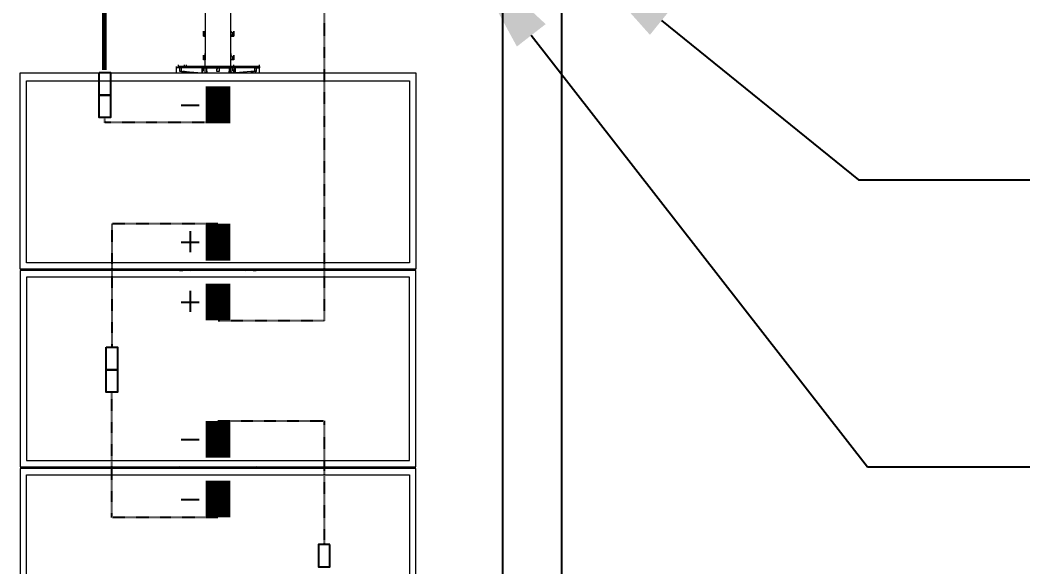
# Model space of a CAD drawing. Header units: feet. Extents: x -13743 to 68376, y -48 to 67763.
# Drawn here: x 6884.6 to 7088.1, y 65688.8 to 65799.8 of the extents above; entities that cross this region are included whole.
import ezdxf
from ezdxf import colors
from ezdxf.entities.mleader import LeaderData, LeaderLine
from ezdxf.lldxf.tags import DXFTag
from ezdxf.math import Vec2, Vec3

# ---------------------------------------------------------------- set-up
doc = ezdxf.new("R2010")
doc.units = ezdxf.units.FT
doc.header["$MEASUREMENT"] = 0
doc.linetypes.add('HIDDEN', pattern=[0.375, 0.25, -0.125])
for name, color, linetype in [('E-DC HARNESS-NEG', 170, 'DC HARNESS CABLE'), ('E-DC HARNESS-POS', 10, 'DC HARNESS CABLE'), ('E-HARN-COMP', 8, 'Continuous'), ('E-TRNK-CABL-NEG', 6, 'HIDDEN'), ('E-TRUNK-CABLE-POS', 6, 'HIDDEN'), ('G-ANNO-TEXT', 1, 'Continuous'), ('Polarity-Text', 7, 'Continuous')]:
    doc.layers.add(name, color=color, linetype=linetype)
doc.styles.add('NEI-A', font='arial.ttf')
doc.styles.get("Standard").update_dxf_attribs({"font": 'arial.ttf'})
tags = doc.linetypes.add('DC HARNESS CABLE', pattern='A,0.5,-0.2,["DH",Standard,S=0.1,R=0,X=-0.1,Y=-0.05],-0.2', length=0.9).pattern_tags.tags
tags[6] = DXFTag(74, 10)

# ---------------------------------------------------------------- blocks, each defined once
blk = doc.blocks.new('A$C47dfd34d')
at = {"lineweight": 5}
for points in [[(9.1846, 0.4133), (9.1846, 0), (9.3896, 0), (9.3896, 0.4133)], [(9.5963, 0.4133), (9.3913, 0.4133), (9.3913, 0), (9.5963, 0)], [(9.5979, 0), (9.5979, 0.4133), (9.8029, 0.4133), (9.8029, 0)], [(9.383, 0.4067), (9.383, 0.0067), (9.193, 0.0067), (9.193, 0.4067)], [(9.398, 0.0067), (9.5896, 0.0067), (9.5896, 0.4067), (9.398, 0.4067)], [(9.6046, 0.0067), (9.6046, 0.4067), (9.7946, 0.4067), (9.7946, 0.0067)], [(9.3913, 0.25), (9.3896, 0.25)], [(9.5979, 0.25), (9.5963, 0.25)], [(9.8096, 0.2217), (9.8079, 0.2217)], [(9.8179, 0.22), (9.8163, 0.22)], [(9.8429, 0.22), (9.8413, 0.22)], [(9.8446, 0.22), (9.8463, 0.22)], [(9.8063, 0.205), (9.8079, 0.205), (9.8079, 0.2067), (9.8063, 0.2083), (9.8046, 0.2083), (9.8046, 0.2067), (9.8046, 0.205)], [(9.8046, 0.1933), (9.8029, 0.1933)], [(9.8096, 0.1917), (9.8096, 0.1933), (9.8096, 0.19)], [(9.8046, 0.1717), (9.8029, 0.1717)], [(9.8096, 0.1717), (9.8096, 0.1733)]]:
    blk.add_lwpolyline(points, close=True, dxfattribs=at)
for points in [[(9.3896, 0.235), (9.3913, 0.2467), (9.3913, 0.2433)], [(9.5963, 0.2467), (9.5963, 0.2433)], [(9.5979, 0.2467), (9.5963, 0.235)], [(9.8029, 0.25), (9.8079, 0.25)], [(9.8096, 0.245), (9.8079, 0.245), (9.8046, 0.245), (9.8029, 0.2233), (9.8079, 0.2233), (9.8096, 0.2233), (9.8079, 0.2233), (9.8079, 0.245), (9.8079, 0.2467), (9.8046, 0.2467), (9.8046, 0.245), (9.8029, 0.2433), (9.8046, 0.2433), (9.8046, 0.2417), (9.8029, 0.2417)], [(9.8029, 0.2283), (9.8029, 0.2433), (9.8029, 0.2417), (9.8029, 0.24), (9.8046, 0.24)], [(9.8096, 0.2467), (9.8079, 0.2467), (9.8079, 0.25), (9.8096, 0.25)], [(9.8113, 0.2483), (9.8096, 0.2483), (9.8079, 0.2483), (9.8096, 0.2483)], [(9.8096, 0.2483), (9.8096, 0.2417), (9.8096, 0.2483)], [(9.8113, 0.24), (9.8096, 0.24), (9.8096, 0.2417), (9.8113, 0.2417)], [(9.8096, 0.2417), (9.8096, 0.24)], [(9.8029, 0.235), (9.8029, 0.24)], [(9.8096, 0.2217), (9.8096, 0.24), (9.8096, 0.2217)], [(9.3896, 0.2283), (9.3913, 0.2283)], [(9.3913, 0.2217), (9.3896, 0.2217)], [(9.3896, 0.22), (9.3913, 0.22)], [(9.5963, 0.2283), (9.5979, 0.2283)], [(9.5979, 0.2217), (9.5963, 0.2217)], [(9.5963, 0.22), (9.5979, 0.22)], [(9.8079, 0.2233), (9.8029, 0.2233), (9.8046, 0.2233), (9.8029, 0.2233), (9.8029, 0.22)], [(9.8029, 0.2183), (9.8046, 0.2183), (9.8029, 0.2183), (9.8046, 0.2183), (9.8029, 0.2183), (9.8029, 0.22), (9.8079, 0.22), (9.8096, 0.22), (9.8163, 0.22), (9.8163, 0.2217), (9.8179, 0.2217)], [(9.8046, 0.2217), (9.8079, 0.2217)], [(9.8046, 0.22), (9.8063, 0.22)], [(9.8096, 0.2233), (9.8079, 0.2233), (9.8079, 0.2217), (9.8079, 0.2183), (9.8096, 0.2183), (9.8079, 0.2183), (9.8096, 0.2183)], [(9.8079, 0.22), (9.8079, 0.2183)], [(9.8096, 0.2217), (9.8096, 0.22), (9.8096, 0.2217)], [(9.8096, 0.1933), (9.8096, 0.22), (9.8096, 0.1933)], [(9.8429, 0.2217), (9.8413, 0.2217), (9.8413, 0.22), (9.8213, 0.22), (9.8163, 0.22), (9.8196, 0.22), (9.8213, 0.22), (9.8229, 0.22)], [(9.8196, 0.22), (9.8196, 0.2217), (9.8213, 0.2217), (9.8196, 0.2217), (9.8179, 0.2217), (9.8196, 0.2217), (9.8163, 0.2217), (9.8196, 0.2217), (9.8213, 0.2217)], [(9.8213, 0.22), (9.8163, 0.22)], [(9.8429, 0.1933), (9.8413, 0.1933), (9.8413, 0.1917), (9.8446, 0.1917), (9.8463, 0.1933), (9.8446, 0.1933), (9.8813, 0.1933), (9.8813, 0.22), (9.8446, 0.22), (9.8446, 0.2217), (9.8429, 0.2217), (9.8446, 0.2217), (9.8413, 0.2217), (9.8446, 0.2217), (9.8463, 0.2217), (9.8446, 0.2217), (9.8463, 0.2217)], [(9.8446, 0.22), (9.8413, 0.22), (9.8446, 0.22)], [(9.8463, 0.22), (9.8413, 0.22)], [(9.3913, 0.2167), (9.3896, 0.2167), (9.3913, 0.2183)], [(9.5979, 0.2167), (9.5963, 0.2167), (9.5979, 0.2183)], [(9.8046, 0.2183), (9.8029, 0.2183), (9.8079, 0.2183), (9.8096, 0.2183), (9.8079, 0.2183), (9.8079, 0.195), (9.8029, 0.195)], [(9.3896, 0.2067), (9.3913, 0.2083)], [(9.3913, 0.205), (9.3896, 0.205)], [(9.5963, 0.2067), (9.5979, 0.2083)], [(9.5979, 0.205), (9.5963, 0.205)], [(9.3896, 0.195), (9.3913, 0.195)], [(9.3913, 0.1933), (9.3896, 0.1933)], [(9.3896, 0.1917), (9.3913, 0.1917)], [(9.5963, 0.195), (9.5979, 0.195)], [(9.5979, 0.1933), (9.5963, 0.1933)], [(9.5963, 0.1917), (9.5979, 0.1917)], [(9.8046, 0.195), (9.8029, 0.195), (9.8046, 0.195), (9.8029, 0.195), (9.8029, 0.1933), (9.8079, 0.1933), (9.8096, 0.1933)], [(9.8029, 0.1917), (9.8029, 0.1933), (9.8029, 0.19), (9.8046, 0.19)], [(9.8029, 0.1783), (9.8029, 0.1733), (9.8029, 0.1717), (9.8029, 0.17), (9.8046, 0.17), (9.8046, 0.1683), (9.8029, 0.1883), (9.8079, 0.1883), (9.8079, 0.19), (9.8029, 0.19), (9.8029, 0.1883)], [(9.8063, 0.1917), (9.8046, 0.1917), (9.8079, 0.1917), (9.8079, 0.1933), (9.8079, 0.195), (9.8079, 0.1933), (9.8096, 0.1933), (9.8163, 0.1933), (9.8213, 0.1933), (9.8413, 0.1933), (9.8446, 0.1933)], [(9.8046, 0.1667), (9.8046, 0.1683), (9.8079, 0.1683), (9.8079, 0.1883), (9.8096, 0.1883), (9.8096, 0.19), (9.8113, 0.19)], [(9.8096, 0.19), (9.8079, 0.19), (9.8079, 0.1917), (9.8096, 0.1917), (9.8079, 0.1917), (9.8079, 0.1933)], [(9.8096, 0.19), (9.8096, 0.1733), (9.8096, 0.19)], [(9.8229, 0.1933), (9.8213, 0.1933), (9.8196, 0.1917), (9.8196, 0.19), (9.8213, 0.19), (9.8196, 0.19), (9.8179, 0.19), (9.8163, 0.19), (9.8163, 0.1917), (9.8163, 0.1933), (9.8179, 0.1933)], [(9.8163, 0.1933), (9.8213, 0.1933)], [(9.8163, 0.1917), (9.8196, 0.1917)], [(9.8196, 0.19), (9.8163, 0.19), (9.8196, 0.19), (9.8179, 0.19)], [(9.8413, 0.1933), (9.8463, 0.1933)], [(9.8413, 0.1917), (9.8413, 0.19), (9.8429, 0.19), (9.8446, 0.19), (9.8463, 0.19), (9.8446, 0.19), (9.8446, 0.1917)], [(9.8446, 0.19), (9.8413, 0.19), (9.8446, 0.19), (9.8429, 0.19)], [(9.3913, 0.185), (9.3896, 0.185)], [(9.3913, 0.17), (9.3913, 0.1667), (9.3896, 0.1783)], [(9.5979, 0.185), (9.5963, 0.185)], [(9.5963, 0.1783), (9.5979, 0.1667)], [(9.8029, 0.185), (9.8029, 0.17)], [(9.5963, 0.17), (9.5963, 0.1667)], [(9.8096, 0.1683), (9.8079, 0.1683), (9.8079, 0.1667), (9.8046, 0.1667), (9.8029, 0.1683)], [(9.8096, 0.1633), (9.8096, 0.1717), (9.8096, 0.1633)], [(9.3896, 0.1633), (9.3913, 0.1633)], [(9.3896, 0.1617), (9.3913, 0.1617)], [(9.3913, 0.1667), (9.3913, 0.1667)], [(9.5963, 0.1667), (9.5963, 0.1667)], [(9.5963, 0.1633), (9.5979, 0.1633)], [(9.5963, 0.1617), (9.5979, 0.1617)], [(9.8029, 0.1633), (9.8079, 0.1633)], [(9.8096, 0.1667), (9.8079, 0.1667), (9.8079, 0.1633), (9.8096, 0.1633), (9.8079, 0.1633), (9.8096, 0.1633), (9.8113, 0.1633)]]:
    blk.add_lwpolyline(points, dxfattribs=at)

msp = doc.modelspace()

# ---------------------------------------------------------------- linework, layer by layer
at = {"layer": 'E-DC HARNESS-NEG', "ltscale": 0.5}
msp.add_lwpolyline([(6994.53, 65550.14), (6994.53, 65813.24)], dxfattribs=at)
at = {"layer": 'E-DC HARNESS-POS', "ltscale": 0.5}
msp.add_lwpolyline([(6982.53, 65550.14), (6982.53, 65831.24)], dxfattribs=at)
at = {"layer": 'E-HARN-COMP'}
for points in [[(6900.63, 65789.1), (6902.95, 65789.1), (6902.95, 65784.54), (6900.63, 65784.54)], [(6900.63, 65784.54), (6902.95, 65784.54), (6902.95, 65779.97), (6900.63, 65779.97)], [(6902.06, 65733.35), (6904.39, 65733.35), (6904.39, 65728.78), (6902.06, 65728.78)], [(6902.06, 65728.78), (6904.39, 65728.78), (6904.39, 65724.22), (6902.06, 65724.22)], [(6947.46, 65693.35), (6945.13, 65693.35), (6945.13, 65688.79), (6947.46, 65688.79)]]:
    msp.add_lwpolyline(points, close=True, dxfattribs=at)
at = {"layer": 'E-HARN-COMP', "const_width": 5}
for points in [[(6924.76, 65778.83), (6924.76, 65786.28)], [(6924.76, 65758.42), (6924.76, 65750.96)], [(6924.76, 65738.83), (6924.76, 65746.28)], [(6924.76, 65718.42), (6924.76, 65710.97)], [(6924.76, 65698.83), (6924.76, 65706.28)]]:
    msp.add_lwpolyline(points, dxfattribs=at)
at = {"layer": 'E-TRNK-CABL-NEG', "color": 7, "linetype": 'Continuous', "ltscale": 0.1, "const_width": 1}
msp.add_lwpolyline([(6901.7, 65789.65), (6901.7, 65836.44)], dxfattribs=at)
at = {"layer": 'E-TRNK-CABL-NEG', "ltscale": 0.1}
for points in [[(6923.32, 65778.95), (6901.79, 65778.95), (6901.79, 65779.96)], [(6924.76, 65698.83), (6903.23, 65698.83), (6903.23, 65724.22)], [(6924.76, 65718.42), (6946.3, 65718.42), (6946.3, 65693.35)]]:
    msp.add_lwpolyline(points, dxfattribs=at)
at = {"layer": 'E-TRUNK-CABLE-POS', "ltscale": 0.1}
for points in [[(6946.3, 65834.02), (6946.3, 65738.7), (6924.76, 65738.7)], [(6924.76, 65758.42), (6903.23, 65758.42), (6903.23, 65733.35)]]:
    msp.add_lwpolyline(points, dxfattribs=at)
at = {"layer": 'Polarity-Text'}
for p, q in [((6917.3, 65782.48), (6920.92, 65782.48)), ((6919.11, 65756.93), (6919.11, 65752.66)), ((6917.3, 65754.66), (6920.92, 65754.66)), ((6919.11, 65744.79), (6919.11, 65740.52)), ((6917.3, 65742.52), (6920.92, 65742.52)), ((6917.3, 65714.62), (6920.92, 65714.62)), ((6917.3, 65702.48), (6920.92, 65702.48))]:
    msp.add_line(p, q, dxfattribs=at)

# ---------------------------------------------------------------- block references
at = {"xscale": 194.318304, "yscale": 194.318304, "zscale": 194.318304, "rotation": 90}
msp.add_blockref('A$C47dfd34d', (6964.92, 63884.17), dxfattribs=at)

# ---------------------------------------------------------------- leaders
at = {"layer": 'G-ANNO-TEXT'}
ml = msp.add_multileader_mtext('Standard', dxfattribs=at)
ml.set_content('(TYP.) BLA DROPS', color=256, style='NEI-A')
ml.set_leader_properties()
ml.build(insert=Vec2(0, 0))
ml.multileader.update_dxf_attribs({"dogleg_length": 0.36, "arrow_head_size": 22.51})
ctx = ml.context
ctx.base_point, ctx.char_height, ctx.arrow_head_size, ctx.landing_gap_size, ctx.plane_origin = Vec3(7100.82, 65767.33, -22.9), 20, 22.51, 23.05, Vec3(14540.94, 60190.13, -22.9)
notes = []
notes.append((ctx, [(0, (1, 1, 0), (7054.72, 65767.33, -22.9), (1, 0), 46.1, [(1, [(6997.2, 65813.77, -22.9)], 0, [])])]))
ctx.mtext.insert, ctx.mtext.width, ctx.mtext.flow_direction = Vec3(7123.87, 65780.27, -22.9), 247.1441, 5
ctx.mtext.has_bg_fill, ctx.mtext.bg_color, ctx.mtext.bg_scale_factor, ctx.mtext.bg_transparency, ctx.mtext.use_window_bg_color = 1, -1073741824, 1.5, 0, 1
for ctx, leaders in notes:
    for number, flags, end, landing, length, lines in leaders:
        leader = LeaderData()
        leader.index, (leader.has_last_leader_line, leader.has_dogleg_vector, leader.attachment_direction) = number, flags
        leader.last_leader_point, leader.dogleg_vector, leader.dogleg_length = Vec3(end), Vec3(landing), length
        for number, points, colour, breaks in lines:
            line = LeaderLine()
            line.index, line.vertices, line.color, line.breaks = number, Vec3.list(points), colors.encode_raw_color(colour), breaks
            leader.lines.append(line)
        ctx.leaders.append(leader)

# ---------------------------------------------------------------- next in the draw order: leaders
ml = msp.add_multileader_mtext('Standard', dxfattribs=at)
ml.set_content('(-) SHORT BLA HARNESS ', color=256, style='NEI-A')
ml.set_leader_properties()
ml.build(insert=Vec2(0, 0))
ml.multileader.update_dxf_attribs({"dogleg_length": 0.36, "arrow_head_size": 22.51})
ctx = ml.context
ctx.base_point, ctx.char_height, ctx.arrow_head_size, ctx.landing_gap_size, ctx.plane_origin = Vec3(7102.64, 65709.1, -22.9), 20, 22.51, 23.05, Vec3(14542.76, 60132.32, -22.9)
notes = []
notes.append((ctx, [(0, (1, 1, 0), (7056.54, 65709.1, -22.9), (1, 0), 46.1, [(1, [(6974.48, 65814.41, -22.9)], 0, [])])]))
ctx.mtext.insert, ctx.mtext.width, ctx.mtext.flow_direction = Vec3(7125.69, 65722.04, -22.9), 451.5779, 5
ctx.mtext.has_bg_fill, ctx.mtext.bg_color, ctx.mtext.bg_scale_factor, ctx.mtext.bg_transparency, ctx.mtext.use_window_bg_color = 1, -1073741824, 1.5, 0, 1
for ctx, leaders in notes:
    for number, flags, end, landing, length, lines in leaders:
        leader = LeaderData()
        leader.index, (leader.has_last_leader_line, leader.has_dogleg_vector, leader.attachment_direction) = number, flags
        leader.last_leader_point, leader.dogleg_vector, leader.dogleg_length = Vec3(end), Vec3(landing), length
        for number, points, colour, breaks in lines:
            line = LeaderLine()
            line.index, line.vertices, line.color, line.breaks = number, Vec3.list(points), colors.encode_raw_color(colour), breaks
            leader.lines.append(line)
        ctx.leaders.append(leader)

doc.saveas('drawing.dxf')
